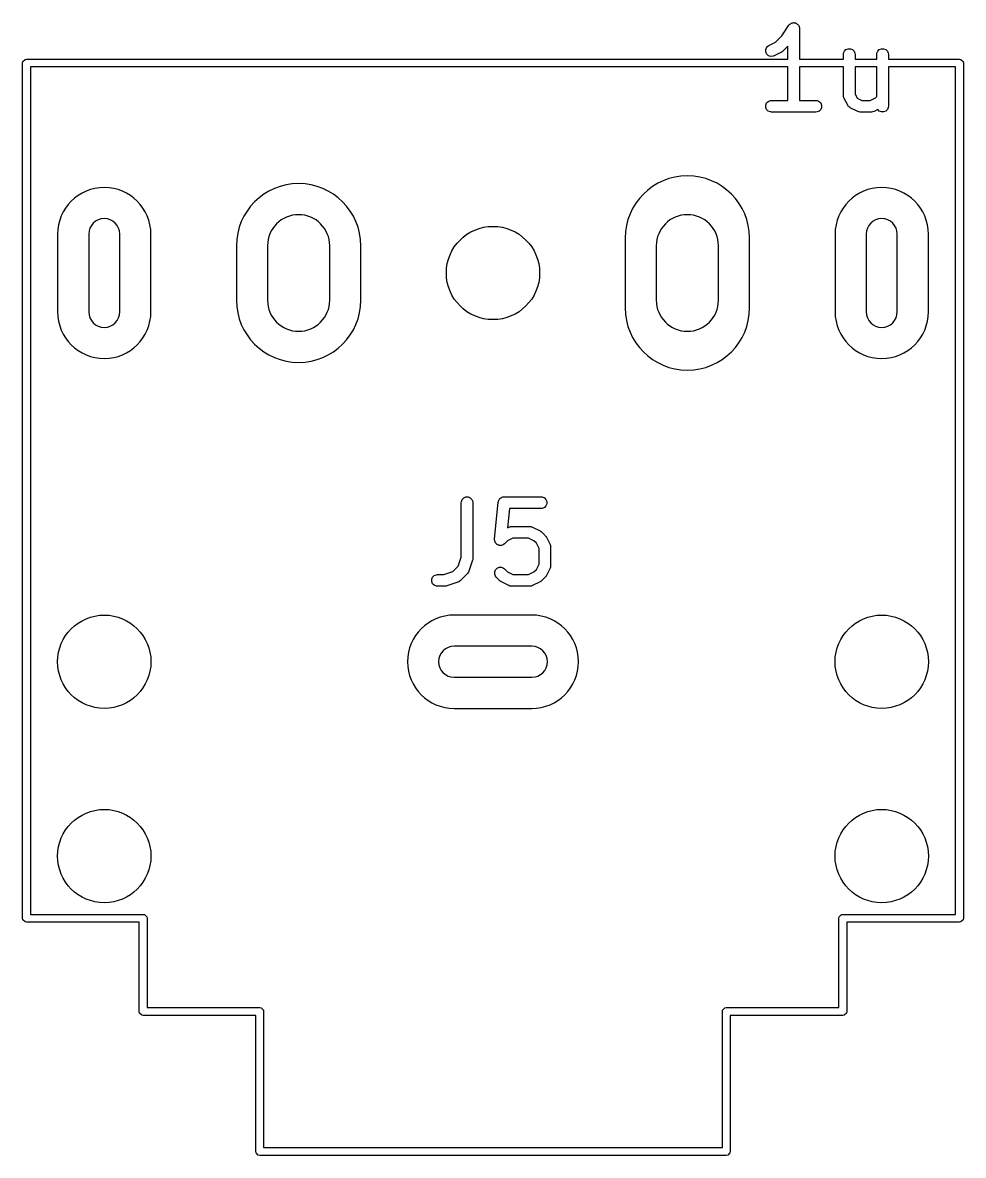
# Model space of a CAD drawing. Header units: inches. Extents: x 1.92 to 4.46, y -4.34 to -2.08.
# Drawn here: x 3.112 to 3.589, y -4.344 to -3.771 of the extents above; entities that cross this region are included whole.
import ezdxf

# ---------------------------------------------------------------- set-up
doc = ezdxf.new("R2010")
doc.units = ezdxf.units.IN
doc.header["$MEASUREMENT"] = 0
doc.layers.add('BLACK', color=250, linetype='CONTINUOUS')

msp = doc.modelspace()

# ---------------------------------------------------------------- linework, layer by layer
at = {"layer": 'BLACK', "linetype": 'CONTINUOUS'}
for p, q in [((3.49662, -3.77755), (3.50021, -3.77217)), ((3.50021, -3.77217), (3.50057, -3.77173)), ((3.50021, -3.77217), (3.50021, -3.77217)), ((3.50021, -3.77217), (3.50021, -3.77217)), ((3.50021, -3.77217), (3.50021, -3.77217)), ((3.50057, -3.77173), (3.50081, -3.77156)), ((3.50081, -3.77156), (3.50102, -3.77136)), ((3.50102, -3.77136), (3.50129, -3.77125)), ((3.50129, -3.77125), (3.50153, -3.77108)), ((3.50153, -3.77108), (3.50182, -3.77103)), ((3.50182, -3.77103), (3.50209, -3.77092)), ((3.50209, -3.77092), (3.50238, -3.77092)), ((3.50238, -3.77092), (3.50266, -3.77086)), ((3.50266, -3.77086), (3.50295, -3.77092)), ((3.50295, -3.77092), (3.50324, -3.77092)), ((3.50324, -3.77092), (3.50351, -3.77103)), ((3.50351, -3.77103), (3.50379, -3.77108)), ((3.50379, -3.77108), (3.50403, -3.77124)), ((3.50403, -3.77124), (3.5043, -3.77136)), ((3.5043, -3.77136), (3.50451, -3.77156)), ((3.50451, -3.77156), (3.50475, -3.77172)), ((3.50475, -3.77172), (3.50491, -3.77196)), ((3.50491, -3.77196), (3.50512, -3.77217)), ((3.50512, -3.77217), (3.50523, -3.77244)), ((3.50523, -3.77244), (3.50539, -3.77268)), ((3.50539, -3.77268), (3.50545, -3.77297)), ((3.50545, -3.77297), (3.50556, -3.77324)), ((3.50556, -3.77324), (3.50561, -3.77381)), ((3.50561, -3.77381), (3.50561, -3.77381)), ((3.50561, -3.77381), (3.50561, -3.77381)), ((3.50561, -3.77381), (3.50561, -3.77381)), ((3.50561, -3.77381), (3.50561, -3.78937)), ((3.49341, -3.78076), (3.49662, -3.77755)), ((3.48848, -3.78469), (3.48885, -3.7836)), ((3.48857, -3.78584), (3.48848, -3.78469)), ((3.48908, -3.78687), (3.48857, -3.78584)), ((3.48885, -3.7836), (3.4896, -3.78273)), ((3.4896, -3.78273), (3.49009, -3.78242)), ((3.49009, -3.78242), (3.49341, -3.78076)), ((3.49648, -3.78583), (3.49273, -3.7877)), ((3.49673, -3.78567), (3.49648, -3.78583)), ((3.4968, -3.78564), (3.49673, -3.78567)), ((3.49688, -3.78557), (3.4968, -3.78564)), ((3.49697, -3.78552), (3.49688, -3.78557)), ((3.49702, -3.78546), (3.49697, -3.78552)), ((3.49725, -3.78527), (3.49702, -3.78546)), ((3.49971, -3.78282), (3.49725, -3.78527)), ((3.49971, -3.78937), (3.49971, -3.78282)), ((3.52789, -3.78636), (3.52833, -3.78529)), ((3.52833, -3.78529), (3.52914, -3.78448)), ((3.52914, -3.78448), (3.53021, -3.78404)), ((3.53021, -3.78404), (3.53136, -3.78404)), ((3.53136, -3.78404), (3.53242, -3.78448)), ((3.53242, -3.78448), (3.53324, -3.78529)), ((3.53324, -3.78529), (3.53368, -3.78636)), ((3.54476, -3.78636), (3.5452, -3.78529)), ((3.5452, -3.78529), (3.54602, -3.78448)), ((3.54602, -3.78448), (3.54708, -3.78404)), ((3.54708, -3.78404), (3.54823, -3.78404)), ((3.54823, -3.78404), (3.5493, -3.78448)), ((3.5493, -3.78448), (3.55011, -3.78529)), ((3.55011, -3.78529), (3.55055, -3.78636)), ((3.1122, -3.79134), (3.11235, -3.79059)), ((3.1122, -4.22441), (3.1122, -3.79134)), ((3.11235, -3.79059), (3.11342, -3.78952)), ((3.11342, -3.78952), (3.11417, -3.78937)), ((3.11417, -3.78937), (3.49971, -3.78937)), ((3.48995, -3.78763), (3.48908, -3.78687)), ((3.49104, -3.78799), (3.48995, -3.78763)), ((3.49219, -3.78791), (3.49104, -3.78799)), ((3.49273, -3.7877), (3.49219, -3.78791)), ((3.50561, -3.78937), (3.52783, -3.78937)), ((3.52783, -3.78694), (3.52789, -3.78636)), ((3.52783, -3.78937), (3.52783, -3.78694)), ((3.53368, -3.78636), (3.53374, -3.78694)), ((3.53374, -3.78694), (3.53374, -3.78937)), ((3.53374, -3.78937), (3.5447, -3.78937)), ((3.5447, -3.78694), (3.54476, -3.78636)), ((3.5447, -3.78937), (3.5447, -3.78694)), ((3.55055, -3.78636), (3.55061, -3.78694)), ((3.55061, -3.78694), (3.55061, -3.78937)), ((3.55061, -3.78937), (3.58661, -3.78937)), ((3.58661, -3.78937), (3.58737, -3.78952)), ((3.58737, -3.78952), (3.58843, -3.79059)), ((3.58843, -3.79059), (3.58858, -3.79134)), ((3.58858, -3.79134), (3.58858, -4.22441)), ((3.49971, -3.79331), (3.11614, -3.79331)), ((3.11614, -3.79331), (3.11614, -4.22244)), ((3.49971, -3.81023), (3.49971, -3.79331)), ((3.52783, -3.79331), (3.50561, -3.79331)), ((3.50561, -3.79331), (3.50561, -3.81023)), ((3.52783, -3.80756), (3.52783, -3.79331)), ((3.53374, -3.79331), (3.53374, -3.80686)), ((3.5447, -3.79331), (3.53374, -3.79331)), ((3.5447, -3.80821), (3.5447, -3.79331)), ((3.55061, -3.79331), (3.55061, -3.81318)), ((3.58465, -3.79331), (3.55061, -3.79331)), ((3.58465, -4.22244), (3.58465, -3.79331)), ((3.52789, -3.80813), (3.52783, -3.80756)), ((3.52793, -3.80823), (3.52789, -3.80813)), ((3.52794, -3.80834), (3.52793, -3.80823)), ((3.52814, -3.80888), (3.52794, -3.80834)), ((3.53002, -3.81263), (3.52814, -3.80888)), ((3.53374, -3.80686), (3.53486, -3.80911)), ((3.54134, -3.81023), (3.54403, -3.80888)), ((3.54403, -3.80888), (3.5447, -3.80821)), ((3.48852, -3.81261), (3.48896, -3.81154)), ((3.48852, -3.81376), (3.48852, -3.81261)), ((3.48896, -3.81482), (3.48852, -3.81376)), ((3.48896, -3.81154), (3.48977, -3.81073)), ((3.48977, -3.81073), (3.49084, -3.81029)), ((3.49084, -3.81029), (3.49141, -3.81023)), ((3.49141, -3.81023), (3.49971, -3.81023)), ((3.50561, -3.81023), (3.51391, -3.81023)), ((3.51391, -3.81023), (3.51449, -3.81029)), ((3.51449, -3.81029), (3.51555, -3.81073)), ((3.51555, -3.81073), (3.51637, -3.81154)), ((3.51637, -3.81154), (3.51681, -3.81261)), ((3.51681, -3.81376), (3.51637, -3.81482)), ((3.51681, -3.81261), (3.51681, -3.81376)), ((3.53008, -3.81272), (3.53002, -3.81263)), ((3.53009, -3.81277), (3.53008, -3.81272)), ((3.53014, -3.81283), (3.53009, -3.81277)), ((3.53033, -3.81312), (3.53014, -3.81283)), ((3.53061, -3.81336), (3.53033, -3.81312)), ((3.53085, -3.81364), (3.53061, -3.81336)), ((3.53114, -3.81382), (3.53085, -3.81364)), ((3.5312, -3.81387), (3.53114, -3.81382)), ((3.53124, -3.81389), (3.5312, -3.81387)), ((3.53134, -3.81395), (3.53124, -3.81389)), ((3.53509, -3.81582), (3.53134, -3.81395)), ((3.53486, -3.80911), (3.5371, -3.81023)), ((3.5371, -3.81023), (3.54134, -3.81023)), ((3.55055, -3.81376), (3.55011, -3.81482)), ((3.55061, -3.81318), (3.55055, -3.81376)), ((3.48977, -3.81564), (3.48896, -3.81482)), ((3.49084, -3.81608), (3.48977, -3.81564)), ((3.49141, -3.81613), (3.49084, -3.81608)), ((3.51391, -3.81613), (3.49141, -3.81613)), ((3.51449, -3.81608), (3.51391, -3.81613)), ((3.51555, -3.81564), (3.51449, -3.81608)), ((3.51637, -3.81482), (3.51555, -3.81564)), ((3.53563, -3.81603), (3.53509, -3.81582)), ((3.53573, -3.81604), (3.53563, -3.81603)), ((3.53583, -3.81608), (3.53573, -3.81604)), ((3.53641, -3.81613), (3.53583, -3.81608)), ((3.54203, -3.81613), (3.53641, -3.81613)), ((3.54261, -3.81608), (3.54203, -3.81613)), ((3.54271, -3.81604), (3.54261, -3.81608)), ((3.54281, -3.81603), (3.54271, -3.81604)), ((3.54335, -3.81582), (3.54281, -3.81603)), ((3.54525, -3.81487), (3.54335, -3.81582)), ((3.54602, -3.81564), (3.54525, -3.81487)), ((3.54708, -3.81608), (3.54602, -3.81564)), ((3.54823, -3.81608), (3.54708, -3.81608)), ((3.5493, -3.81564), (3.54823, -3.81608)), ((3.55011, -3.81482), (3.5493, -3.81564)), ((3.12992, -3.87795), (3.12992, -3.91732)), ((3.14567, -3.87795), (3.14567, -3.91732)), ((3.16142, -3.91732), (3.16142, -3.87795)), ((3.17717, -3.91732), (3.17717, -3.87795)), ((3.41732, -3.87992), (3.41732, -3.91535)), ((3.48031, -3.91535), (3.48031, -3.87992)), ((3.52362, -3.87795), (3.52362, -3.91732)), ((3.53937, -3.87795), (3.53937, -3.91732)), ((3.55512, -3.91732), (3.55512, -3.87795)), ((3.57087, -3.91732), (3.57087, -3.87795)), ((3.22047, -3.88386), (3.22047, -3.91142)), ((3.23622, -3.88386), (3.23622, -3.91142)), ((3.26772, -3.91142), (3.26772, -3.88386)), ((3.28346, -3.91142), (3.28346, -3.88386)), ((3.43307, -3.88386), (3.43307, -3.91142)), ((3.46457, -3.91142), (3.46457, -3.88386)), ((3.33432, -4.01397), (3.33437, -4.01339)), ((3.33432, -4.04161), (3.33432, -4.01397)), ((3.33437, -4.01339), (3.33482, -4.01233)), ((3.33482, -4.01233), (3.33563, -4.01151)), ((3.33563, -4.01151), (3.33669, -4.01107)), ((3.33669, -4.01107), (3.33785, -4.01107)), ((3.33785, -4.01107), (3.33891, -4.01151)), ((3.33891, -4.01151), (3.33973, -4.01233)), ((3.33973, -4.01233), (3.34017, -4.01339)), ((3.34017, -4.01339), (3.34022, -4.01397)), ((3.34022, -4.01397), (3.34022, -4.04209)), ((3.35121, -4.03242), (3.35308, -4.01368)), ((3.35308, -4.01368), (3.35312, -4.01347)), ((3.35312, -4.01339), (3.35315, -4.01333)), ((3.35312, -4.01347), (3.35312, -4.01339)), ((3.35315, -4.01333), (3.35319, -4.01311)), ((3.35319, -4.01311), (3.3534, -4.01273)), ((3.3534, -4.01273), (3.35356, -4.01233)), ((3.35356, -4.01233), (3.35367, -4.01222)), ((3.35367, -4.01222), (3.35374, -4.01209)), ((3.35374, -4.01209), (3.35407, -4.01182)), ((3.35407, -4.01182), (3.35438, -4.01151)), ((3.35438, -4.01151), (3.35451, -4.01146)), ((3.35451, -4.01146), (3.35463, -4.01136)), ((3.35463, -4.01136), (3.35504, -4.01124)), ((3.35504, -4.01124), (3.35544, -4.01107)), ((3.35544, -4.01107), (3.35566, -4.01105)), ((3.35566, -4.01105), (3.35573, -4.01103)), ((3.35573, -4.01103), (3.3558, -4.01104)), ((3.3558, -4.01104), (3.35602, -4.01102)), ((3.35602, -4.01102), (3.37477, -4.01102)), ((3.37477, -4.01102), (3.37534, -4.01107)), ((3.37534, -4.01107), (3.37641, -4.01151)), ((3.37641, -4.01151), (3.37722, -4.01233)), ((3.37722, -4.01233), (3.37766, -4.01339)), ((3.37766, -4.01455), (3.37722, -4.01561)), ((3.37766, -4.01339), (3.37766, -4.01455)), ((3.35869, -4.01692), (3.35771, -4.02669)), ((3.37477, -4.01692), (3.35869, -4.01692)), ((3.37534, -4.01687), (3.37477, -4.01692)), ((3.37641, -4.01642), (3.37534, -4.01687)), ((3.37722, -4.01561), (3.37641, -4.01642)), ((3.35771, -4.02669), (3.35845, -4.02633)), ((3.35845, -4.02633), (3.35899, -4.02612)), ((3.35899, -4.02612), (3.35909, -4.02611)), ((3.35909, -4.02611), (3.35919, -4.02607)), ((3.35919, -4.02607), (3.35977, -4.02601)), ((3.35977, -4.02601), (3.36914, -4.02601)), ((3.36914, -4.02601), (3.36972, -4.02607)), ((3.36972, -4.02607), (3.36982, -4.02611)), ((3.36982, -4.02611), (3.36992, -4.02612)), ((3.36992, -4.02612), (3.37046, -4.02633)), ((3.37046, -4.02633), (3.37421, -4.0282)), ((3.3512, -4.033), (3.35121, -4.03242)), ((3.36046, -4.03192), (3.35777, -4.03327)), ((3.36844, -4.03192), (3.36046, -4.03192)), ((3.37114, -4.03327), (3.36844, -4.03192)), ((3.37421, -4.0282), (3.37446, -4.02836)), ((3.37446, -4.02836), (3.37453, -4.02839)), ((3.37453, -4.02839), (3.37461, -4.02845)), ((3.37461, -4.02845), (3.3747, -4.02851)), ((3.3747, -4.02851), (3.37475, -4.02857)), ((3.37475, -4.02857), (3.37498, -4.02875)), ((3.37498, -4.02875), (3.37685, -4.03063)), ((3.37685, -4.03063), (3.37704, -4.03086)), ((3.37704, -4.03086), (3.3771, -4.03091)), ((3.3771, -4.03091), (3.37715, -4.031)), ((3.37715, -4.031), (3.37722, -4.03108)), ((3.37722, -4.03108), (3.37725, -4.03115)), ((3.37725, -4.03115), (3.37741, -4.0314)), ((3.37741, -4.0314), (3.37928, -4.03515)), ((3.35125, -4.03314), (3.3512, -4.033)), ((3.35125, -4.03329), (3.35125, -4.03314)), ((3.35141, -4.03369), (3.35125, -4.03329)), ((3.35154, -4.0341), (3.35141, -4.03369)), ((3.35163, -4.03422), (3.35154, -4.0341)), ((3.35169, -4.03436), (3.35163, -4.03422)), ((3.35199, -4.03466), (3.35169, -4.03436)), ((3.35227, -4.035), (3.35199, -4.03466)), ((3.3524, -4.03507), (3.35227, -4.035)), ((3.3525, -4.03517), (3.3524, -4.03507)), ((3.3529, -4.03534), (3.3525, -4.03517)), ((3.35328, -4.03554), (3.3529, -4.03534)), ((3.35343, -4.03556), (3.35328, -4.03554)), ((3.35357, -4.03561), (3.35343, -4.03556)), ((3.354, -4.03561), (3.35357, -4.03561)), ((3.35443, -4.03566), (3.354, -4.03561)), ((3.35457, -4.03561), (3.35443, -4.03566)), ((3.35472, -4.03561), (3.35457, -4.03561)), ((3.35512, -4.03545), (3.35472, -4.03561)), ((3.35553, -4.03532), (3.35512, -4.03545)), ((3.35565, -4.03523), (3.35553, -4.03532)), ((3.35578, -4.03517), (3.35565, -4.03523)), ((3.35623, -4.0348), (3.35578, -4.03517)), ((3.35777, -4.03327), (3.35623, -4.0348)), ((3.37234, -4.03447), (3.37114, -4.03327)), ((3.37369, -4.03716), (3.37234, -4.03447)), ((3.37369, -4.04514), (3.37369, -4.03716)), ((3.37928, -4.03515), (3.37949, -4.03569)), ((3.37949, -4.03569), (3.3795, -4.03579)), ((3.3795, -4.03579), (3.37954, -4.03589)), ((3.37954, -4.03589), (3.37959, -4.03647)), ((3.37959, -4.03647), (3.37959, -4.04584)), ((3.33281, -4.04612), (3.33432, -4.04161)), ((3.34007, -4.04302), (3.3382, -4.04865)), ((3.34014, -4.04274), (3.34007, -4.04302)), ((3.34017, -4.04267), (3.34014, -4.04274)), ((3.34018, -4.04256), (3.34017, -4.04267)), ((3.3402, -4.04246), (3.34018, -4.04256)), ((3.34022, -4.04209), (3.34019, -4.04238)), ((3.34019, -4.04238), (3.3402, -4.04246)), ((3.32554, -4.05039), (3.33005, -4.04888)), ((3.33005, -4.04888), (3.33281, -4.04612)), ((3.33748, -4.0498), (3.33373, -4.05355)), ((3.33785, -4.04936), (3.33748, -4.0498)), ((3.33789, -4.04926), (3.33785, -4.04936)), ((3.33796, -4.04918), (3.33789, -4.04926)), ((3.3382, -4.04865), (3.33796, -4.04918)), ((3.35125, -4.04901), (3.35169, -4.04795)), ((3.35125, -4.05017), (3.35125, -4.04901)), ((3.35169, -4.04795), (3.3525, -4.04713)), ((3.3525, -4.04713), (3.35357, -4.04669)), ((3.35357, -4.04669), (3.35472, -4.04669)), ((3.35472, -4.04669), (3.35578, -4.04713)), ((3.35578, -4.04713), (3.35623, -4.0475)), ((3.35623, -4.0475), (3.35777, -4.04904)), ((3.35777, -4.04904), (3.36046, -4.05039)), ((3.36844, -4.05039), (3.37114, -4.04904)), ((3.37114, -4.04904), (3.37234, -4.04784)), ((3.37234, -4.04784), (3.37369, -4.04514)), ((3.37928, -4.04716), (3.37741, -4.05091)), ((3.37949, -4.04662), (3.37928, -4.04716)), ((3.3795, -4.04651), (3.37949, -4.04662)), ((3.37954, -4.04642), (3.3795, -4.04651)), ((3.37959, -4.04584), (3.37954, -4.04642)), ((3.31938, -4.05276), (3.31982, -4.0517)), ((3.31938, -4.05392), (3.31938, -4.05276)), ((3.31982, -4.05498), (3.31938, -4.05392)), ((3.31982, -4.0517), (3.32063, -4.05088)), ((3.32063, -4.05579), (3.31982, -4.05498)), ((3.32063, -4.05088), (3.3217, -4.05044)), ((3.3217, -4.05044), (3.32227, -4.05039)), ((3.32227, -4.05039), (3.32554, -4.05039)), ((3.33258, -4.05427), (3.32696, -4.05614)), ((3.33311, -4.05403), (3.33258, -4.05427)), ((3.33319, -4.05396), (3.33311, -4.05403)), ((3.33329, -4.05392), (3.33319, -4.05396)), ((3.33373, -4.05355), (3.33329, -4.05392)), ((3.35169, -4.05123), (3.35125, -4.05017)), ((3.35206, -4.05168), (3.35169, -4.05123)), ((3.35393, -4.05355), (3.35206, -4.05168)), ((3.35416, -4.05374), (3.35393, -4.05355)), ((3.35421, -4.0538), (3.35416, -4.05374)), ((3.3543, -4.05385), (3.35421, -4.0538)), ((3.35438, -4.05392), (3.3543, -4.05385)), ((3.35445, -4.05395), (3.35438, -4.05392)), ((3.3547, -4.05411), (3.35445, -4.05395)), ((3.35845, -4.05598), (3.3547, -4.05411)), ((3.36046, -4.05039), (3.36844, -4.05039)), ((3.37421, -4.05411), (3.37046, -4.05598)), ((3.37446, -4.05395), (3.37421, -4.05411)), ((3.37453, -4.05392), (3.37446, -4.05395)), ((3.37461, -4.05385), (3.37453, -4.05392)), ((3.3747, -4.0538), (3.37461, -4.05385)), ((3.37475, -4.05374), (3.3747, -4.0538)), ((3.37498, -4.05355), (3.37475, -4.05374)), ((3.37685, -4.05168), (3.37498, -4.05355)), ((3.37704, -4.05145), (3.37685, -4.05168)), ((3.3771, -4.0514), (3.37704, -4.05145)), ((3.37715, -4.05131), (3.3771, -4.0514)), ((3.37722, -4.05123), (3.37715, -4.05131)), ((3.37725, -4.05116), (3.37722, -4.05123)), ((3.37741, -4.05091), (3.37725, -4.05116)), ((3.3217, -4.05624), (3.32063, -4.05579)), ((3.32227, -4.05629), (3.3217, -4.05624)), ((3.32602, -4.05629), (3.32227, -4.05629)), ((3.32631, -4.05626), (3.32602, -4.05629)), ((3.32639, -4.05627), (3.32631, -4.05626)), ((3.32649, -4.05625), (3.32639, -4.05627)), ((3.3266, -4.05624), (3.32649, -4.05625)), ((3.32667, -4.05621), (3.3266, -4.05624)), ((3.32696, -4.05614), (3.32667, -4.05621)), ((3.35899, -4.05619), (3.35845, -4.05598)), ((3.35909, -4.05619), (3.35899, -4.05619)), ((3.35919, -4.05624), (3.35909, -4.05619)), ((3.35977, -4.05629), (3.35919, -4.05624)), ((3.36914, -4.05629), (3.35977, -4.05629)), ((3.36972, -4.05624), (3.36914, -4.05629)), ((3.36982, -4.05619), (3.36972, -4.05624)), ((3.36992, -4.05619), (3.36982, -4.05619)), ((3.37046, -4.05598), (3.36992, -4.05619)), ((3.37008, -4.07087), (3.33071, -4.07087)), ((3.37008, -4.08661), (3.33071, -4.08661)), ((3.33071, -4.10236), (3.37008, -4.10236)), ((3.33071, -4.11811), (3.37008, -4.11811)), ((3.11235, -4.22516), (3.1122, -4.22441)), ((3.11342, -4.22623), (3.11235, -4.22516)), ((3.11417, -4.22638), (3.11342, -4.22623)), ((3.17126, -4.22638), (3.11417, -4.22638)), ((3.11614, -4.22244), (3.17323, -4.22244)), ((3.17126, -4.27165), (3.17126, -4.22638)), ((3.17323, -4.22244), (3.17398, -4.22259)), ((3.17398, -4.22259), (3.17505, -4.22366)), ((3.17505, -4.22366), (3.1752, -4.22441)), ((3.1752, -4.22441), (3.1752, -4.26969)), ((3.52559, -4.22441), (3.52574, -4.22366)), ((3.52559, -4.26969), (3.52559, -4.22441)), ((3.52574, -4.22366), (3.52681, -4.22259)), ((3.52681, -4.22259), (3.52756, -4.22244)), ((3.52756, -4.22244), (3.58465, -4.22244)), ((3.58661, -4.22638), (3.52953, -4.22638)), ((3.52953, -4.22638), (3.52953, -4.27165)), ((3.58737, -4.22623), (3.58661, -4.22638)), ((3.58843, -4.22516), (3.58737, -4.22623)), ((3.58858, -4.22441), (3.58843, -4.22516)), ((3.17141, -4.27241), (3.17126, -4.27165)), ((3.17248, -4.27347), (3.17141, -4.27241)), ((3.17323, -4.27362), (3.17248, -4.27347)), ((3.1752, -4.26969), (3.23228, -4.26969)), ((3.23228, -4.26969), (3.23304, -4.26983)), ((3.23304, -4.26983), (3.2341, -4.2709)), ((3.2341, -4.2709), (3.23425, -4.27165)), ((3.23425, -4.27165), (3.23425, -4.34055)), ((3.46654, -4.27165), (3.46669, -4.2709)), ((3.46654, -4.34055), (3.46654, -4.27165)), ((3.46669, -4.2709), (3.46775, -4.26983)), ((3.46775, -4.26983), (3.4685, -4.26969)), ((3.4685, -4.26969), (3.52559, -4.26969)), ((3.52831, -4.27347), (3.52756, -4.27362)), ((3.52938, -4.27241), (3.52831, -4.27347)), ((3.52953, -4.27165), (3.52938, -4.27241)), ((3.23031, -4.27362), (3.17323, -4.27362)), ((3.23031, -4.34252), (3.23031, -4.27362)), ((3.52756, -4.27362), (3.47047, -4.27362)), ((3.47047, -4.27362), (3.47047, -4.34252)), ((3.23425, -4.34055), (3.46654, -4.34055)), ((3.23046, -4.34327), (3.23031, -4.34252)), ((3.23153, -4.34434), (3.23046, -4.34327)), ((3.23228, -4.34449), (3.23153, -4.34434)), ((3.4685, -4.34449), (3.23228, -4.34449)), ((3.46926, -4.34434), (3.4685, -4.34449)), ((3.47032, -4.34327), (3.46926, -4.34434)), ((3.47047, -4.34252), (3.47032, -4.34327))]:
    msp.add_line(p, q, dxfattribs=at)
at = {"layer": 'BLACK'}
for centre in [(3.35039, -3.89764), (3.35039, -3.89764), (3.15354, -4.09449), (3.15354, -4.09449), (3.54724, -4.09449), (3.54724, -4.09449), (3.15354, -4.19291), (3.15354, -4.19291), (3.54724, -4.19291), (3.54724, -4.19291)]:
    msp.add_circle(centre, 0.02362, dxfattribs=at)
for centre, radius, start, end in [((3.44882, -3.87992), 0.0315, 0, 180), ((3.15354, -3.87795), 0.02362, 0, 180), ((3.25197, -3.88386), 0.0315, 0, 180), ((3.54724, -3.87795), 0.02362, 0, 180), ((3.15354, -3.87795), 0.00787, 0, 180), ((3.25197, -3.88386), 0.01575, 0, 180), ((3.44882, -3.88386), 0.01575, 0, 180), ((3.54724, -3.87795), 0.00787, 0, 180), ((3.25197, -3.91142), 0.0315, -180, 0), ((3.25197, -3.91142), 0.01575, -180, 0), ((3.44882, -3.91142), 0.01575, 180, 360), ((3.15354, -3.91732), 0.02362, -180, 0), ((3.15354, -3.91732), 0.00787, -180, 0), ((3.44882, -3.91535), 0.0315, 180, 360), ((3.54724, -3.91732), 0.02362, 180, 360), ((3.54724, -3.91732), 0.00787, 180, 360), ((3.33071, -4.09449), 0.02362, 90, 270), ((3.37008, -4.09449), 0.02362, -90, 90), ((3.33071, -4.09449), 0.00787, 90, 270), ((3.37008, -4.09449), 0.00787, -90, 90)]:
    msp.add_arc(centre, radius, start, end, dxfattribs=at)

doc.saveas('drawing.dxf')
